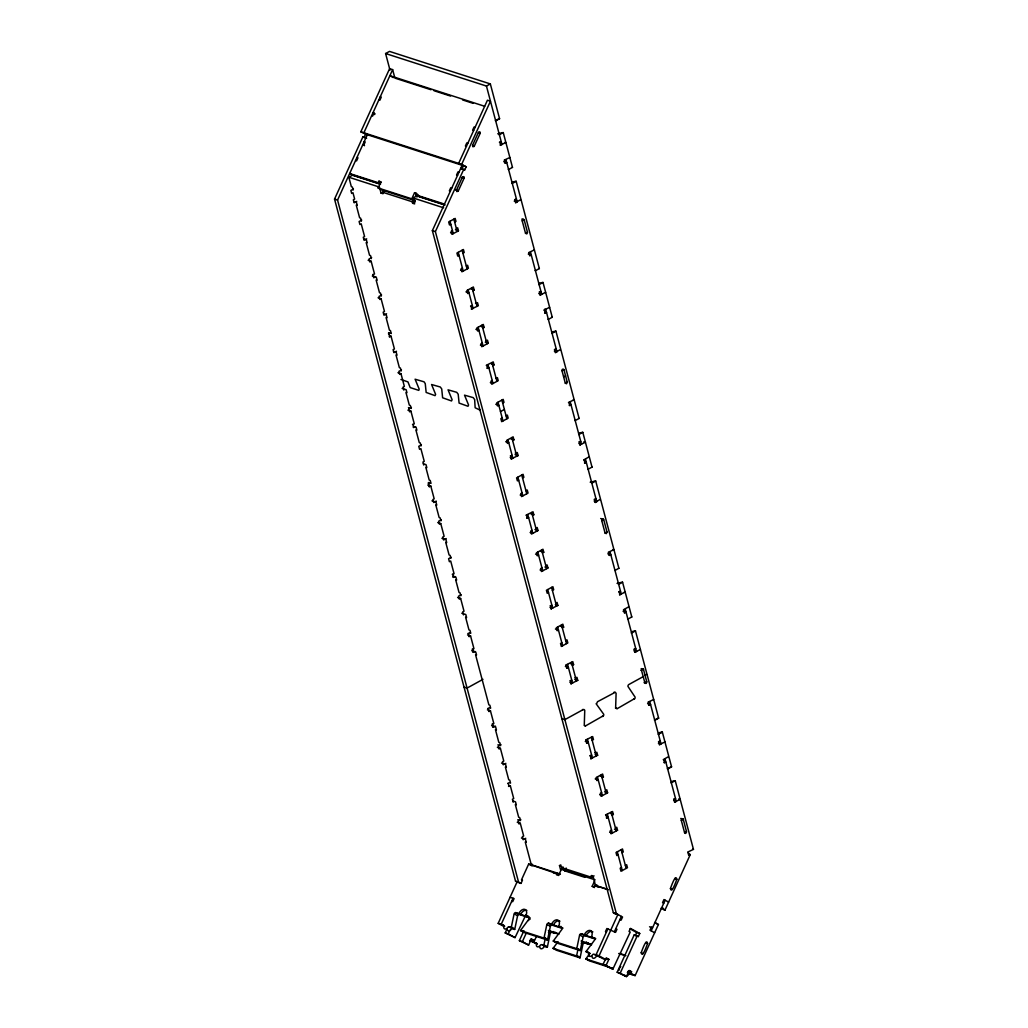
<?xml version="1.0" encoding="UTF-8"?>
<svg xmlns="http://www.w3.org/2000/svg" width="1028" height="1028" viewBox="0 0 1028 1028"><rect width="100%" height="100%" fill="white"/><g stroke="black" fill="none" stroke-linecap="round" stroke-linejoin="round"><path stroke-width="1.5" d="M582.542 709.487L583.056 709.654A1.696 1.324 -72.1 0 1 584.752 710.438L584.277 725.01L585.472 725.948L603.642 715.591L603.744 714.331L596.137 703.756M596.587 703.627L597.538 701.7L615.181 692.307L616.106 693.232L615.631 707.804L617.327 708.588L634.996 698.385L635.098 697.112L627.954 686.421A1.696 1.324 -72.1 0 1 628.905 684.494L643.168 676.655M529.51 917.824L519.307 914.534A1.696 1.054 -61.3 0 0 517.598 915.742L514.822 928.978A1.696 1.054 -61.3 0 1 514.668 929.44L511.173 927.526A1.696 1.054 -61.3 0 0 511.34 927.076L514.116 913.828A1.696 1.054 -61.3 0 1 515.825 912.62L527.647 916.822A5.924 3.662 -61.3 0 0 528.006 915.935M562.265 928.387L552.075 925.097A1.696 1.054 -61.3 0 0 550.365 926.305L547.59 939.553A1.696 1.054 -61.3 0 1 547.423 940.003L543.94 938.089A1.696 1.054 -61.3 0 0 544.095 937.639L546.87 924.39A1.696 1.054 -61.3 0 1 548.579 923.183L560.401 927.397A5.924 3.662 -61.3 0 0 560.813 926.331M545.457 937.549L543.915 944.912A1.696 1.054 -61.3 0 1 543.761 945.362L547.256 947.276A1.696 1.054 -61.3 0 0 547.41 946.827L550.186 933.578A1.696 1.054 -61.3 0 1 551.895 932.37L554.927 933.347A5.924 3.662 -61.3 0 1 555.467 932.319M584.367 934.722A5.924 3.662 -61.3 0 1 590.329 930.507A5.924 3.662 -61.3 0 1 591.421 937.009L593.169 937.96L581.334 933.745A1.696 1.054 -61.3 0 0 579.625 934.953L576.849 948.201A1.696 1.054 -61.3 0 1 576.695 948.651L580.19 950.566A1.696 1.054 -61.3 0 0 580.345 950.116L583.12 936.868A1.696 1.054 -61.3 0 1 584.829 935.66L595.019 938.949M577.916 949.589L576.682 955.475A1.696 1.054 -61.3 0 1 576.515 955.924L580.01 957.839A1.696 1.054 -61.3 0 0 580.165 957.389L582.953 944.141A1.696 1.054 -61.3 0 1 584.649 942.933L587.682 943.91A5.924 3.662 -61.3 0 1 588.222 942.894M374.693 113.851L374.655 114.583M641.202 952.699C642.371 959.06 647.344 943.948 647.601 943.447C646.419 937.086 641.446 952.198 641.202 952.699L642.937 953.663M670.436 888.539C671.605 894.9 676.591 879.788 676.835 879.287C675.666 872.926 670.68 888.038 670.436 888.539L672.183 889.503M472.597 145.179L472.79 146.696L474.088 146.529L480.153 133.37L479.806 131.738L478.405 132.419L472.597 145.179L474.345 146.13M392.645 69.634L363.861 132.792L368.512 135.336L360.828 131.815L389.612 68.658L392.645 69.634L394.623 77.126M517.996 882.499L515.529 881.15L334.537 199.085L362.923 136.788L366.238 137.932M362.923 136.788L364.092 137.431L365.493 134.36M521.029 883.476L518.562 882.114L337.557 200.062L367.42 134.552M380.219 184.166L353.157 175.428L349.661 173.514L378.24 182.727L378.934 181.198L380.951 181.853L378.163 187.983L381.645 189.897L415.261 200.73L411.778 198.828L378.163 187.983M411.778 198.828L414.567 192.699L416.584 193.341L415.877 194.87L419.373 196.785L444.944 205.035M416.944 197.055L418.062 194.6M360.828 131.815L461.675 164.339L490.459 101.194L487.439 100.217L458.655 163.362L466.339 166.896L464.438 169.787M615.823 914.046L613.356 912.697L432.364 230.645L462.214 165.123M464.939 169.954L460.75 168.335L461.919 168.977L463.307 165.919M619.987 919.469L621.143 920.111L622.544 917.04L616.376 913.674L435.384 231.608L463.769 169.312M462.356 177.227L456.535 189.987L456.882 191.619L458.282 190.951L464.103 178.178C465.311 175.287 459.722 177.124 464.103 178.178L462.086 177.536M503.617 926.305L498.194 923.337L517.045 881.973L521.08 883.27L522.468 880.212L521.466 879.878L528.675 864.047L559.579 874.545M513.088 898.266L501.214 924.313L504.709 926.228M525.912 914.753L515.028 937.613L505.211 932.923L506.894 929.248M505.211 932.923L508.243 933.899L509.914 930.224M533.725 940.196L530.705 939.219L529.998 940.748L533.031 941.725L533.725 940.196L531.399 938.924L528.61 945.053L519.358 940.671L523.933 930.636M528.508 920.587L529.805 917.721M519.358 940.671L522.378 941.635L526.297 933.038M557.253 873.273L556.559 874.802L558.577 875.445L561.506 869.007L595.122 879.852M564.745 871.076L566.145 868.005M536.32 936.636L533.802 942.149L536.809 943.318M594.518 887.562L592.192 886.29L594.557 881.086M608.435 889.773L594.904 885.416L594.21 886.946L592.192 886.29M607.882 928.837L596.009 954.884L602.806 958.597L605.826 959.574L606.52 958.045L608.859 959.317L606.057 965.446L612.855 969.16L630.215 932.088L629.046 931.458L630.447 928.387L639.75 933.488L638.362 936.547L634.173 934.94L617.173 972.218L626.425 976.6L629.226 970.471L631.552 971.743L630.845 973.285L627.825 972.308L628.519 970.766L631.552 971.743M591.421 937.009L594.441 937.986A1.696 1.054 -61.3 0 1 594.762 939.836L586.294 951.247A1.696 1.054 -61.3 0 0 586.05 951.671L588.183 952.365A1.696 1.054 -61.3 0 1 588.671 953.688A3.38 2.095 -61.3 0 0 589.635 956.348A3.38 2.095 -61.3 0 0 592.475 954.909A1.696 1.054 -61.3 0 1 593.888 954.202L599.041 955.86L617.892 914.496L613.857 913.198M614.397 931.728L621.387 916.411M635.33 935.57L636.73 932.512L639.75 933.488M617.173 972.218L620.205 973.195L637.193 935.917L638.362 936.547M651.161 930.841L665.129 900.194M624.806 975.161A3.38 2.095 -61.3 0 0 628.545 974.672A1.696 1.054 -61.3 0 1 629.958 973.953L635.111 975.611L658.421 924.48L654.926 922.566A1.696 1.054 -61.3 0 0 654.618 922.54L657.226 923.966M661.158 908.187A1.696 1.054 -61.3 0 0 661.415 908.341L664.91 910.255L690.289 854.538L688.028 853.805M518.844 913.596A5.924 3.662 -61.3 0 1 524.82 909.369A5.924 3.662 -61.3 0 1 525.899 915.871L528.932 916.847A1.696 1.054 -61.3 0 1 529.24 918.711L520.785 930.122A1.696 1.054 -61.3 0 0 520.541 930.546L524.036 932.46L547.423 940.003M580.19 950.566L556.79 943.023L553.295 941.108A1.696 1.054 -61.3 0 1 553.539 940.684L561.995 929.273A1.696 1.054 -61.3 0 0 561.686 927.41L558.667 926.434A5.924 3.662 -61.3 0 0 557.574 919.931A5.924 3.662 -61.3 0 0 551.599 924.159M580.01 957.839L556.611 950.296L553.128 948.381A1.696 1.054 -61.3 0 1 553.372 947.957L558.063 941.622M589.879 953.457L586.127 958.52A1.696 1.054 -61.3 0 0 585.883 958.944L589.378 960.859L612.765 968.402A1.696 1.054 -61.3 0 0 612.932 967.952M620.758 966.551L618.882 969.096A1.696 1.054 -61.3 0 0 618.638 969.52L619.511 969.995M390.01 70.174L385.603 53.533L389.496 51.4L490.343 83.923L499.569 118.708L495.676 120.841A1.696 0.822 61.3 0 1 495.367 120.687M385.603 53.533L486.45 86.056L490.343 83.923M353.169 190.039L352.373 187.045L351.358 186.71L348.839 177.227L352.732 175.081L380.411 184.012M353.452 188.998L350.856 190.424L351.653 193.418L352.951 192.711L354.647 199.072L353.349 199.792L354.146 202.786L356.742 201.359M496.023 120.327L497.321 119.621M497.963 119.261L499.261 118.541A1.696 0.81 60.8 0 0 499.569 118.695M348.839 177.227L379.435 187.083L381.028 193.084L385.243 190.81M508.295 169.35A1.683 0.81 60.8 0 0 508.59 169.517L512.484 167.384L503.257 132.612L499.364 134.745A1.683 0.822 61.4 0 0 499.094 134.719M499.39 142.198L501.201 141.646M361.702 220.095L359.119 221.521L359.903 224.515L361.201 223.808L364.58 236.543L363.282 237.25L364.079 240.256L366.675 238.83M500.186 145.192L505.892 142.506L505.133 142.262M381.028 193.084L383.046 193.739L382.647 192.236L412.228 201.771L412.626 203.274L414.644 203.929L413.05 197.929L416.944 195.795L444.623 204.726M412.228 201.771L414.824 200.357M412.626 203.274L415.222 201.848M504.17 160.175L509.862 157.49M504.966 163.182L506.765 162.63L503.746 161.653M371.648 257.565L369.052 258.992L369.849 261.986L371.147 261.266L374.526 274.013L372.727 274.553M535.138 270.557A1.696 0.822 61.3 0 0 535.447 270.711L539.34 268.565L516.184 181.301L512.291 183.434A1.696 0.81 61.1 0 0 512.021 183.408M450.778 224.258L449.48 224.965L448.683 221.971L455.173 218.411L455.969 221.405L454.672 222.125M452.461 230.632L451.163 231.339L451.96 234.333L458.449 230.773L457.653 227.779L456.355 228.486M514.642 199.638L516.441 199.098M373.524 277.56L375.644 276.828M515.439 202.644L520.528 199.753M381.594 295.023L378.998 296.449L379.795 299.444L381.092 298.737L384.472 311.471L383.174 312.191L383.971 315.185L386.567 313.758M459.028 255.355L457.73 256.062L456.933 253.068L463.422 249.508L464.219 252.502L462.921 253.222M522.211 220.827C526.233 219.941 521.941 217.743 522.211 220.827L525.526 233.317L526.799 233.909L527.467 232.238L524.151 219.761L521.89 219.028M525.526 233.317L527.467 232.238M462.407 268.09L461.109 268.809L461.906 271.803L468.395 268.244L467.599 265.25L466.301 265.956M528.688 252.592L534.393 249.907M529.484 255.587L531.283 255.047L528.264 254.07M388.43 333.753L390.563 333.033M472.867 290.68L474.165 289.973L473.368 286.979L466.879 290.538L467.676 293.533L468.974 292.826L465.941 291.849M389.226 336.747L391.038 336.207L394.418 348.942L393.12 349.649L393.917 352.655L396.5 351.229M470.554 306.113L472.353 305.56M471.338 309.107L478.341 305.714L477.545 302.707L475.489 303.183M548.053 319.233A1.696 0.822 61.3 0 0 548.361 319.387L552.254 317.254L543.028 282.482L539.135 284.615A1.683 0.822 61.4 0 0 538.865 284.589M539.16 292.055L540.972 291.515M401.473 369.964L398.877 371.378L399.674 374.385L400.971 373.665L404.351 386.412L403.053 387.119L403.85 390.113M539.957 295.062L545.65 292.376M482.8 328.15L484.098 327.444L483.301 324.437L476.825 327.996L477.609 331.003L478.907 330.284L475.887 329.307M482.286 343.031L480.988 343.737L481.785 346.732L488.274 343.172L487.478 340.178L486.18 340.885M543.94 310.045L549.633 307.359M544.737 313.039L546.536 312.486L545.778 312.242M486.257 365.3L493.247 361.907L494.044 364.901L492.746 365.621M411.418 407.422L408.823 408.848L409.619 411.842L410.917 411.136L414.297 423.87L412.498 424.423M487.054 368.307L488.853 367.754L488.094 367.51M574.909 420.413A1.683 0.81 61.2 0 0 575.217 420.568L579.111 418.435L555.942 331.157L552.062 333.303A1.683 0.81 61 0 0 551.779 333.265M492.232 380.488L490.934 381.208L491.731 384.202L498.22 380.643L497.423 377.649L496.126 378.355M554.413 349.507L556.212 348.955M413.295 427.417L415.415 426.697M555.21 352.501L560.299 349.623M421.364 444.893L418.769 446.319L419.565 449.313L420.863 448.606L424.243 461.341L422.945 462.047L423.742 465.054M502.692 403.079L503.99 402.372L503.193 399.378L496.704 402.937L497.501 405.931L498.798 405.225L495.766 404.248M561.982 370.684C566.325 369.63 561.519 367.703 561.982 370.684L565.297 383.174L566.569 383.765L567.238 382.108L563.922 369.617M500.482 411.585L504.375 409.452M563.64 376.929L565.58 375.862M502.178 417.959L500.88 418.666L501.677 421.673L508.166 418.113L507.369 415.106L506.072 415.826M565.297 383.174L567.238 382.108M568.458 402.462L574.151 399.776L573.406 399.532M569.255 405.456L571.054 404.904L570.296 404.659M428.201 483.623L430.334 482.89M512.625 440.549L513.923 439.843L513.139 436.836L506.65 440.395L507.446 443.402L508.744 442.682L505.712 441.706M428.997 486.617L430.796 486.064L434.176 498.811L432.878 499.518L433.675 502.512L436.27 501.086M510.312 455.969L512.124 455.43M511.109 458.976L518.099 455.571L517.315 452.577L515.259 453.04M587.823 469.089A1.696 0.822 61.2 0 0 588.132 469.243L592.025 467.11L582.799 432.338L578.905 434.484A1.696 0.822 61.1 0 0 578.635 434.446M578.931 441.924L580.73 441.372M441.243 519.821L438.648 521.247L439.444 524.241L440.742 523.535L444.122 536.269L442.824 536.989L443.621 539.983L446.216 538.556M579.728 444.918L585.42 442.233L583.917 441.744M518.677 480.153L517.38 480.86L516.583 477.866L523.072 474.306L523.869 477.3L522.571 478.02M522.057 492.887L520.759 493.607L521.556 496.601L528.045 493.042L527.248 490.048L525.951 490.754M583.711 459.901L588.8 457.023M584.495 462.908L586.307 462.356L585.549 462.112M526.028 515.169L533.018 511.777L533.815 514.771L532.517 515.478M451.189 557.292L448.594 558.718L449.39 561.712L450.688 561.005L454.068 573.74L452.269 574.292M526.824 518.163L528.623 517.624L527.865 517.38M614.68 570.27A1.696 0.822 61.2 0 0 614.988 570.424L618.882 568.291L595.713 481.027L591.82 483.16A1.696 0.822 61.2 0 0 591.55 483.134M532.003 530.358L530.705 531.065L531.502 534.072L537.991 530.499L537.194 527.505L535.896 528.225M594.184 499.377L595.983 498.824M453.065 577.286L455.186 576.554M594.968 502.371L600.069 499.492M461.135 594.762L458.539 596.176L459.336 599.183L460.634 598.463L464.014 611.21L462.716 611.917L463.512 614.911M542.463 552.948L543.761 552.242L542.964 549.235L536.475 552.794L537.271 555.801L538.569 555.081L535.537 554.105M601.753 520.553C606.096 519.487 601.29 517.559 601.753 520.553L605.055 533.044L606.327 533.635L607.008 531.977L603.693 519.487L600.673 518.51M541.949 567.829L540.651 568.535L541.448 571.529L547.937 567.97L547.14 564.976L545.842 565.683M605.055 533.044L607.008 531.977M608.229 552.319L613.922 549.633L613.163 549.389M612.624 550.353L613.922 549.633M609.026 555.326L610.825 554.773L607.805 553.796M467.971 633.479L470.104 632.76M548.502 592.552L547.204 593.259L546.421 590.265L552.897 586.705L553.694 589.699L552.396 590.419M468.768 636.486L470.567 635.934L473.947 648.668L472.148 649.221M550.083 605.839L551.882 605.286M555.775 603.153L557.073 602.434L557.87 605.441L550.88 608.833M472.944 652.215L475.064 651.495M627.594 618.959A1.696 0.822 61.3 0 0 627.902 619.113L631.796 616.98L622.57 582.208L618.676 584.341A1.696 0.822 61.1 0 0 618.406 584.315M618.702 591.794L620.501 591.241M619.499 594.788L625.191 592.102L624.433 591.858M562.342 627.877L563.64 627.17L562.843 624.176L556.354 627.735L557.15 630.729L558.448 630.01L555.428 629.046M482.967 679.341L467.059 688.079L464.039 687.102M561.828 642.757L560.53 643.464L561.327 646.458L567.816 642.898L567.019 639.904L565.721 640.624M623.469 609.771L628.571 606.893M624.266 612.765L626.078 612.225L623.045 611.249M565.798 665.039L572.789 661.634L573.585 664.628L572.288 665.347M487.863 708.42L489.983 707.688M566.595 668.033L568.394 667.48L565.361 666.504M654.45 720.14A1.696 0.822 61.3 0 0 654.746 720.294L658.64 718.161L635.484 630.896L631.59 633.03A1.683 0.822 61.4 0 0 631.32 632.991M488.647 711.415L490.459 710.862L493.838 723.596L492.039 724.149M569.975 680.767L571.774 680.215M570.771 683.761L577.762 680.369L576.965 677.375L574.909 677.837M633.942 649.233L635.754 648.681M492.823 727.143L495.496 726.128M634.739 652.227L640.431 649.542M500.906 744.619L498.31 746.045L499.094 749.039L500.392 748.333L503.771 761.067L502.486 761.787L503.27 764.781L505.866 763.354M583.069 709.654L564.886 719.626L561.866 718.649M646.779 681.834L646.278 683.376L645.006 683.286L641.511 670.423L642.371 668.675L643.464 669.344L646.779 681.834L644.068 682.656M648 702.188L653.692 699.503M648.796 705.182L650.596 704.63L647.576 703.666M585.677 739.967L592.668 736.575L593.464 739.569L592.167 740.276M507.742 783.349L509.862 782.616M586.474 742.961L588.273 742.409L585.253 741.432M508.539 786.343L510.338 785.79L513.717 798.538L512.419 799.244L513.216 802.238M655.093 719.78L658.344 718.007A1.696 0.822 61.2 0 0 658.64 718.161M589.854 755.708L591.653 755.156M590.65 758.703L597.641 755.297L596.844 752.303L594.788 752.779M659.475 733.465L658.177 734.172A1.696 0.822 61.2 0 1 658.447 734.21L662.34 732.077L671.567 766.837L667.673 768.983A1.696 0.822 61.2 0 1 667.365 768.815M660.117 733.105L661.415 732.399M658.473 741.651L660.272 741.098M520.785 819.547L518.189 820.974L518.986 823.968L520.284 823.261L523.663 835.995L522.365 836.715L523.162 839.709L525.758 838.283M659.269 744.645L664.962 741.959M602.112 777.746L603.41 777.027L602.614 774.033L596.124 777.592L596.921 780.599L598.219 779.879L595.199 778.903M601.598 792.614L600.301 793.333L601.097 796.327L607.587 792.768L606.79 789.774L605.492 790.481M663.24 759.641L668.328 756.749M664.037 762.635L665.836 762.082L665.09 761.838M668.02 768.469L670.616 767.042M605.569 814.896L612.559 811.503L613.356 814.497L612.058 815.204M606.366 817.89L608.165 817.35L607.407 817.106M687.771 852.058L693.463 849.372L675.255 780.753L671.091 782.861A1.696 0.822 61.2 0 1 671.361 782.886M521.427 838.026L525.462 839.323L526.259 842.317L525.257 841.996L531.283 864.728L532.26 864.188M611.544 830.084L610.246 830.791L611.043 833.798L617.532 830.238L616.736 827.232L615.438 827.951M673.713 799.103L675.524 798.55M560.671 870.061L559.489 865.602L560.787 864.882M674.509 802.097L680.202 799.411L678.698 798.923M559.489 865.602L561.506 866.244L561.905 867.748L563.203 867.041M618.098 854.808L616.8 855.527L616.016 852.533L622.493 848.961L623.289 851.968L621.991 852.675M681.281 820.28C685.933 819.098 680.639 817.337 681.281 820.28L684.597 832.77L685.689 833.438L686.588 831.909L683.235 819.213L680.806 818.429M594.081 875.869L591.486 877.295L591.742 875.432M684.597 832.77L685.946 831.511M621.49 867.555L620.192 868.262L620.976 871.256L627.466 867.696L626.669 864.702L625.371 865.409M591.087 875.792L593.105 876.447L595.495 885.429L596.793 884.722M688.567 855.052L690.289 854.538M497.745 133.781L502.988 132.586A1.696 0.81 61.1 0 1 503.257 132.612M512.407 182.072L515.902 181.262A1.696 0.81 60.7 0 1 516.184 181.313M539.263 283.253L542.758 282.443A1.696 0.822 61.4 0 1 543.028 282.482M552.177 331.928L555.673 331.132A1.696 0.822 61.3 0 1 555.942 331.157M579.034 433.109L582.529 432.313A1.696 0.822 61.1 0 1 582.799 432.351M590.201 482.196L595.443 481.001A1.683 0.822 61.4 0 1 595.713 481.027M617.044 583.377L622.3 582.182A1.683 0.822 61.4 0 1 622.57 582.208M631.719 631.667L635.214 630.858A1.696 0.822 61.4 0 1 635.484 630.884M658.562 732.848L662.071 732.039A1.696 0.822 61.2 0 1 662.34 732.077M671.49 781.524L674.985 780.727A1.696 0.822 61.3 0 1 675.255 780.753M484.676 106.282L389.869 75.699L393.364 77.614M394.868 78.102L430.989 89.744M433.996 90.721L450.547 96.054M462.587 99.934L473.111 103.34M380.244 96.838L381.247 97.172L379.859 100.23L378.844 99.909M475.039 127.421L474.024 127.087L472.636 130.158L473.638 130.479M467.817 143.252L466.815 142.918L465.414 145.989L466.429 146.31M371.635 115.74L372.637 116.061L374.038 113.003L373.023 112.669L374.77 113.633M367.356 134.707L462.15 165.277M364.092 137.431L366.611 138.24M364.182 141.658L365.184 141.98L363.796 145.038L362.781 144.717L364.529 145.68M458.976 172.229L457.974 171.907L456.573 174.966L457.576 175.287M514.218 201.115L517.238 202.092L505.969 159.636M356.973 157.49L357.975 157.811L356.575 160.869L355.572 160.548M451.767 188.06L450.752 187.738L449.364 190.797L450.367 191.118M455.52 189.666L458.282 190.951M456.265 190.296L457.267 190.617M415.877 194.87L444.456 204.097M413.05 197.929L443.646 207.797M455.43 229.797L458.449 230.773M353.76 201.527L356.446 202.4L357.243 205.394L356.241 205.073L359.62 217.807L360.622 218.142L361.419 221.136M450.572 232.752L453.258 233.626L449.981 221.264M334.537 199.085L337.557 200.062M432.364 230.645L435.384 231.608M538.736 293.533L541.756 294.509L530.499 252.04M363.706 238.997L366.392 239.871L367.189 242.865L366.174 242.544L369.553 255.278L370.568 255.599L371.365 258.593M460.518 270.223L463.204 271.096L458.231 252.361M544.724 309.171L545.739 309.492L557.009 351.949L554.323 351.088M471.132 288.996L474.165 289.973M368.127 260.29L371.147 261.266M372.303 276.031L376.338 277.329L377.122 280.323L376.119 280.001L379.499 292.736L380.514 293.07L381.298 296.064M481.078 326.467L484.098 327.444M378.06 297.76L381.092 298.737M485.255 342.195L488.274 343.172M383.585 313.925L386.271 314.799L387.068 317.793L386.065 317.472L389.445 330.206L390.447 330.528L391.244 333.535L388.558 332.661M480.397 345.151L483.083 346.025L478.123 327.289M491.525 364.092L494.044 364.901M390.28 335.963L391.038 336.207M393.531 351.396L396.217 352.27L397.014 355.264L395.998 354.93L399.378 367.677L400.393 367.998L401.19 370.992M490.343 382.622L493.029 383.495L488.056 364.76M397.952 372.689L400.971 373.665M400.933 379.486L407.949 381.902L410.185 387.595L418.794 390.37L419.167 389.072L415.106 379.216L424.05 381.812L425.245 383.611L426.157 392.452L435.05 395.651L435.628 394.379L431.58 384.523L440.292 387.003L441.719 388.918L442.618 397.772L451.523 400.959L452.102 399.699L448.054 389.83L456.753 392.323L458.192 394.238L459.092 403.079L467.997 406.278L468.575 405.006L464.515 395.15L473.227 397.63L474.653 399.545L475.142 407.756L480.384 410.275M578.841 443.505L581.527 444.366L570.257 401.909M402.128 388.43L406.163 389.728L406.959 392.722L405.944 392.4L409.324 405.135L410.339 405.469L411.136 408.463L408.437 407.602M510.903 438.866L513.923 439.843M407.898 410.159L410.917 411.136M515.079 454.594L518.099 455.571M413.41 426.324L416.096 427.198L416.893 430.192L415.89 429.871L419.27 442.605L420.272 442.927L421.069 445.934M510.222 457.55L512.921 458.424L507.948 439.688M594.081 500.957L596.78 501.818L585.51 459.362M423.356 463.795L426.042 464.656L426.838 467.663L425.836 467.329L429.216 480.076L430.218 480.397L431.015 483.391L428.329 482.53M520.168 495.021L522.854 495.881L517.881 477.159M530.782 513.794L533.815 514.771M427.776 485.087L430.796 486.064M534.958 529.536L537.991 530.499M431.953 500.829L435.988 502.127L436.784 505.121L435.769 504.799L439.149 517.534L440.164 517.868L440.961 520.862M530.114 532.491L532.8 533.352L527.827 514.617M540.728 551.265L543.761 552.242M437.722 522.558L440.742 523.535M544.904 566.993L547.937 567.97M441.899 538.299L445.934 539.597L446.717 542.591L445.715 542.27L449.095 555.004L450.11 555.326L450.894 558.332M540.047 569.949L542.745 570.823L537.772 552.087M555.351 604.618L557.87 605.441M453.181 576.194L455.867 577.055L456.663 580.062L455.661 579.728L459.041 592.475L460.043 592.796L460.84 595.79M549.993 607.419L552.678 608.28L547.718 589.558M560.62 626.193L563.64 627.17M633.852 650.814L636.55 651.688L625.281 609.218M457.601 597.486L460.634 598.463M641.189 668.611L643.464 669.344L640.765 670.179M461.778 613.228L465.812 614.526L466.609 617.52L465.594 617.198L468.974 629.933L469.989 630.267L470.785 633.261M646.561 674.368L644.62 675.435M570.553 663.664L573.585 664.628M467.547 634.957L470.567 635.934M574.729 679.392L577.762 680.369M614.911 692.294L613.909 692.281M634.43 699.168L633.698 699.168M471.724 650.685L475.758 651.996L476.555 654.99L475.54 654.669L488.865 704.874L489.868 705.195L490.664 708.189M569.885 682.348L572.57 683.222L567.597 664.486M615.489 708.176L617.083 708.69M603.076 716.387L602.331 716.375M658.383 743.231L661.068 744.105L649.799 701.636M584.328 725.588L585.472 725.948M487.426 709.885L490.459 710.862M595.122 754.488L597.641 755.297M491.602 725.627L495.637 726.924L496.434 729.919L495.432 729.597L498.811 742.332L499.814 742.666L500.61 745.66L497.925 744.786M600.378 776.05L603.41 777.027M673.623 800.683L676.308 801.544L665.052 759.088M497.372 747.356L500.392 748.333M604.554 791.791L607.587 792.768M501.548 763.084L505.583 764.395L506.38 767.389L505.365 767.068L508.744 779.802L509.759 780.124L510.556 783.118M599.709 794.747L602.395 795.621L597.422 776.885M610.825 813.688L613.356 814.497M509.58 785.546L510.338 785.79M692.705 849.128L693.463 849.372M614.5 829.262L617.532 830.238M512.831 800.992L515.529 801.853L516.313 804.86L515.311 804.526L518.69 817.273L519.705 817.594L520.489 820.588L517.804 819.727M609.643 832.217L612.341 833.078L607.368 814.343M517.251 822.284L520.284 823.261M674.818 878.632L676.835 879.287L675.088 878.336M561.905 867.748L591.486 877.295M565.002 870.922L584.855 877.334M531.283 864.728L560.414 874.121M595.495 885.429L607.15 889.194M553.218 872.759L557.741 874.211M515.529 881.15L518.562 882.114M613.356 912.697L616.376 913.674M649.529 926.793L652.562 927.77L651.392 927.14L649.992 930.199L654.656 932.743M634.173 934.94L637.193 935.917M510.055 897.29L514.09 898.588L512.702 901.659L511.687 901.325M606.481 931.908L605.479 931.586L606.88 928.515L615.566 932.37L616.954 929.299L615.798 928.669M548.399 930.456L558.602 933.745M591.357 944.321L581.167 941.031L584.212 942.702M619.743 953.47L625.577 955.346M553.629 931.522A5.924 3.662 -61.3 0 0 553.18 932.396L558.821 934.221M586.474 941.931A5.924 3.662 -61.3 0 0 585.934 942.959L591.575 944.783M618.689 953.521L625.756 955.796M498.194 923.337L503.347 924.994A1.696 1.054 -61.3 0 1 503.874 925.868L503.746 927.23A3.38 2.095 -61.3 0 0 506.984 928.271L507.96 927.192A1.696 1.054 -61.3 0 1 509.053 926.832L511.173 927.526M520.541 930.546L543.94 938.089M553.295 941.108L576.695 948.651M608.859 959.317L605.826 958.34L603.038 964.47L612.855 969.16M514.668 929.44L512.535 928.747A1.696 1.054 -61.3 0 0 511.456 929.106L510.466 930.186A3.38 2.095 -61.3 0 1 507.241 929.132M594.762 954.678L599.504 956.798M543.761 945.362L541.64 944.681A1.696 1.054 -61.3 0 0 540.548 945.04L539.571 946.107A3.38 2.095 -61.3 0 1 536.333 945.066L536.462 943.717A1.696 1.054 -61.3 0 0 535.935 942.843M553.128 948.381L576.515 955.924M585.883 958.944L606.353 965.549M542.514 945.156L547.256 947.276M478.405 132.419L480.153 133.37M461.675 164.339L466.339 166.896M414.567 192.699L416.893 193.971M378.934 181.198L381.259 182.47M378.24 182.727L380.566 184.012M668.611 902.109L663.96 899.564L662.559 902.623L663.728 903.265M594.904 885.416L598.399 887.318M561.506 869.007L563.832 870.279M528.675 864.047L532.17 865.961M630.074 928.875L636.73 932.512M645.854 942.483L647.601 943.447M594.441 937.986L595.752 938.692M581.771 933.989L584.829 935.66M579.625 934.953L582.683 936.636M562.123 927.654L562.997 928.13M558.667 926.434L560.401 927.397M585.934 942.959L587.682 943.91M548.579 923.183L551.638 924.853M547.307 924.635L550.365 926.305M581.206 943.19L582.516 943.91M525.899 915.871L527.647 916.822M599.041 955.86L605.826 959.574M630.845 973.285L635.111 975.611M627.825 972.308L632.091 974.634M529.24 918.711L530.114 919.186M627.35 972.514L629.097 973.477M553.18 932.396L554.927 933.347M515.825 912.62L518.87 914.29M548.836 930.7L551.895 932.37M586.294 951.247L587.168 951.722M588.042 952.211L589.931 953.316M586.05 951.671L589.545 953.586M514.553 914.059L517.598 915.742M548.438 932.627L549.749 933.347M577.723 948.677L580.345 950.116M611.904 967.926L612.765 968.402M620.205 973.195L626.425 976.6M553.539 940.684L556.161 942.111M587.001 959.008L589.622 960.435M544.095 937.639L546.716 939.065M577.556 955.95L580.165 957.389M521.659 930.597L524.267 932.023A1.696 1.054 -61.3 0 0 524.036 932.46M553.372 947.957L555.981 949.397M511.34 927.076L513.949 928.502M544.789 945.387L547.41 946.827M509.053 926.832L511.674 928.271M533.031 941.725L537.297 944.064L529.998 940.748M508.243 933.899L515.028 937.613M522.378 941.635L528.61 945.053M662.597 907.788L664.641 910.101A1.696 1.054 -61.3 0 0 664.91 910.255M486.45 86.056L501.998 144.64M610.028 551.779L621.298 594.235M499.904 142.352L500.7 145.359M504.671 160.342L505.468 163.336M515.144 199.805L515.94 202.799M529.202 252.759L529.985 255.754M539.674 292.222L540.458 295.216M544.442 310.212L545.238 313.206M554.914 349.674L555.711 352.668M568.959 402.616L569.756 405.623M579.432 442.091L580.229 445.085M584.212 460.069L585.009 463.063M594.685 499.531L595.482 502.538M608.73 552.486L609.527 555.48M619.203 591.948L620 594.942M623.983 609.938L624.78 612.932M634.456 649.4L635.253 652.394M648.501 702.355L649.298 705.349M658.974 741.818L659.77 744.812M663.754 759.795L664.538 762.802M674.227 799.257L675.01 802.264M688.272 852.212L689.068 855.206M453.875 219.131L457.152 231.493M462.125 250.215L467.097 268.95M472.07 287.686L477.043 306.421M482.003 325.156L486.976 343.892M491.949 362.614L496.922 381.349M501.895 400.085L506.868 418.82M511.841 437.555L516.801 456.291M521.774 475.013L526.747 493.748M531.72 512.484L536.693 531.219M541.666 549.954L546.639 568.69M551.599 587.412L556.572 606.147M561.545 624.883L566.518 643.618M571.491 662.353L576.464 681.076M591.37 737.282L596.343 756.017M601.316 774.752L606.289 793.475M611.262 812.21L616.235 830.945M621.195 849.681L626.168 868.416M468.177 289.819L473.15 308.554M498.002 402.218L502.975 420.953M557.651 627.016L562.624 645.751M587.476 739.415L592.449 758.15M617.314 851.814L622.274 870.549M471.055 306.267L471.852 309.274M486.758 365.467L487.555 368.461M510.826 456.136L511.623 459.13M526.529 515.336L527.325 518.33M550.597 606.006L551.381 609M566.299 665.193L567.096 668.2M570.476 680.934L571.272 683.928M586.178 740.134L586.975 743.128M590.355 755.863L591.151 758.857M606.07 815.063L606.867 818.057M373.228 274.72L374.025 277.714M388.944 333.92L389.74 336.914M412.999 424.59L413.796 427.584M428.715 483.777L429.498 486.784M452.77 574.446L453.566 577.453M468.472 633.646L469.269 636.64M472.649 649.388L473.445 652.382M488.364 708.575L489.161 711.582M492.541 724.316L493.337 727.31M508.243 783.516L509.04 786.51M520.592 914.547A5.924 3.662 -61.3 0 1 526.85 910.435M553.347 925.123A5.924 3.662 -61.3 0 1 559.964 921.216M586.101 935.686A5.924 3.662 -61.3 0 1 592.873 931.908M592.077 956.503A3.38 2.095 -61.3 0 0 593.452 958.314A3.38 2.095 -61.3 0 0 595.957 956.824A1.696 1.054 -61.3 0 1 597.384 956.117M556.79 943.023A1.696 1.054 -61.3 0 1 557.035 942.599M512.484 167.384A1.696 0.822 61.6 0 1 512.188 167.243M552.254 317.241A1.696 0.81 61 0 1 551.946 317.087M539.34 268.565A1.683 0.822 61.5 0 1 539.032 268.411M631.796 616.98A1.696 0.822 61.3 0 1 631.488 616.826M618.882 568.291A1.696 0.822 61.3 0 1 618.573 568.137M671.567 766.837A1.696 0.822 61.3 0 1 671.258 766.682M592.025 467.11A1.696 0.822 61.3 0 1 591.717 466.956M579.111 418.435A1.696 0.822 61.2 0 1 578.803 418.267M620.437 954.485A5.924 3.662 -61.3 0 1 620.989 953.457M658.1 924.442A1.696 1.054 -61.3 0 1 658.421 924.48M556.611 950.296A1.696 1.054 -61.3 0 1 556.855 949.872M545.123 946.595A1.696 1.054 -61.3 0 0 544.03 946.942L543.054 948.022A3.38 2.095 -61.3 0 1 539.828 946.981"/></g></svg>
